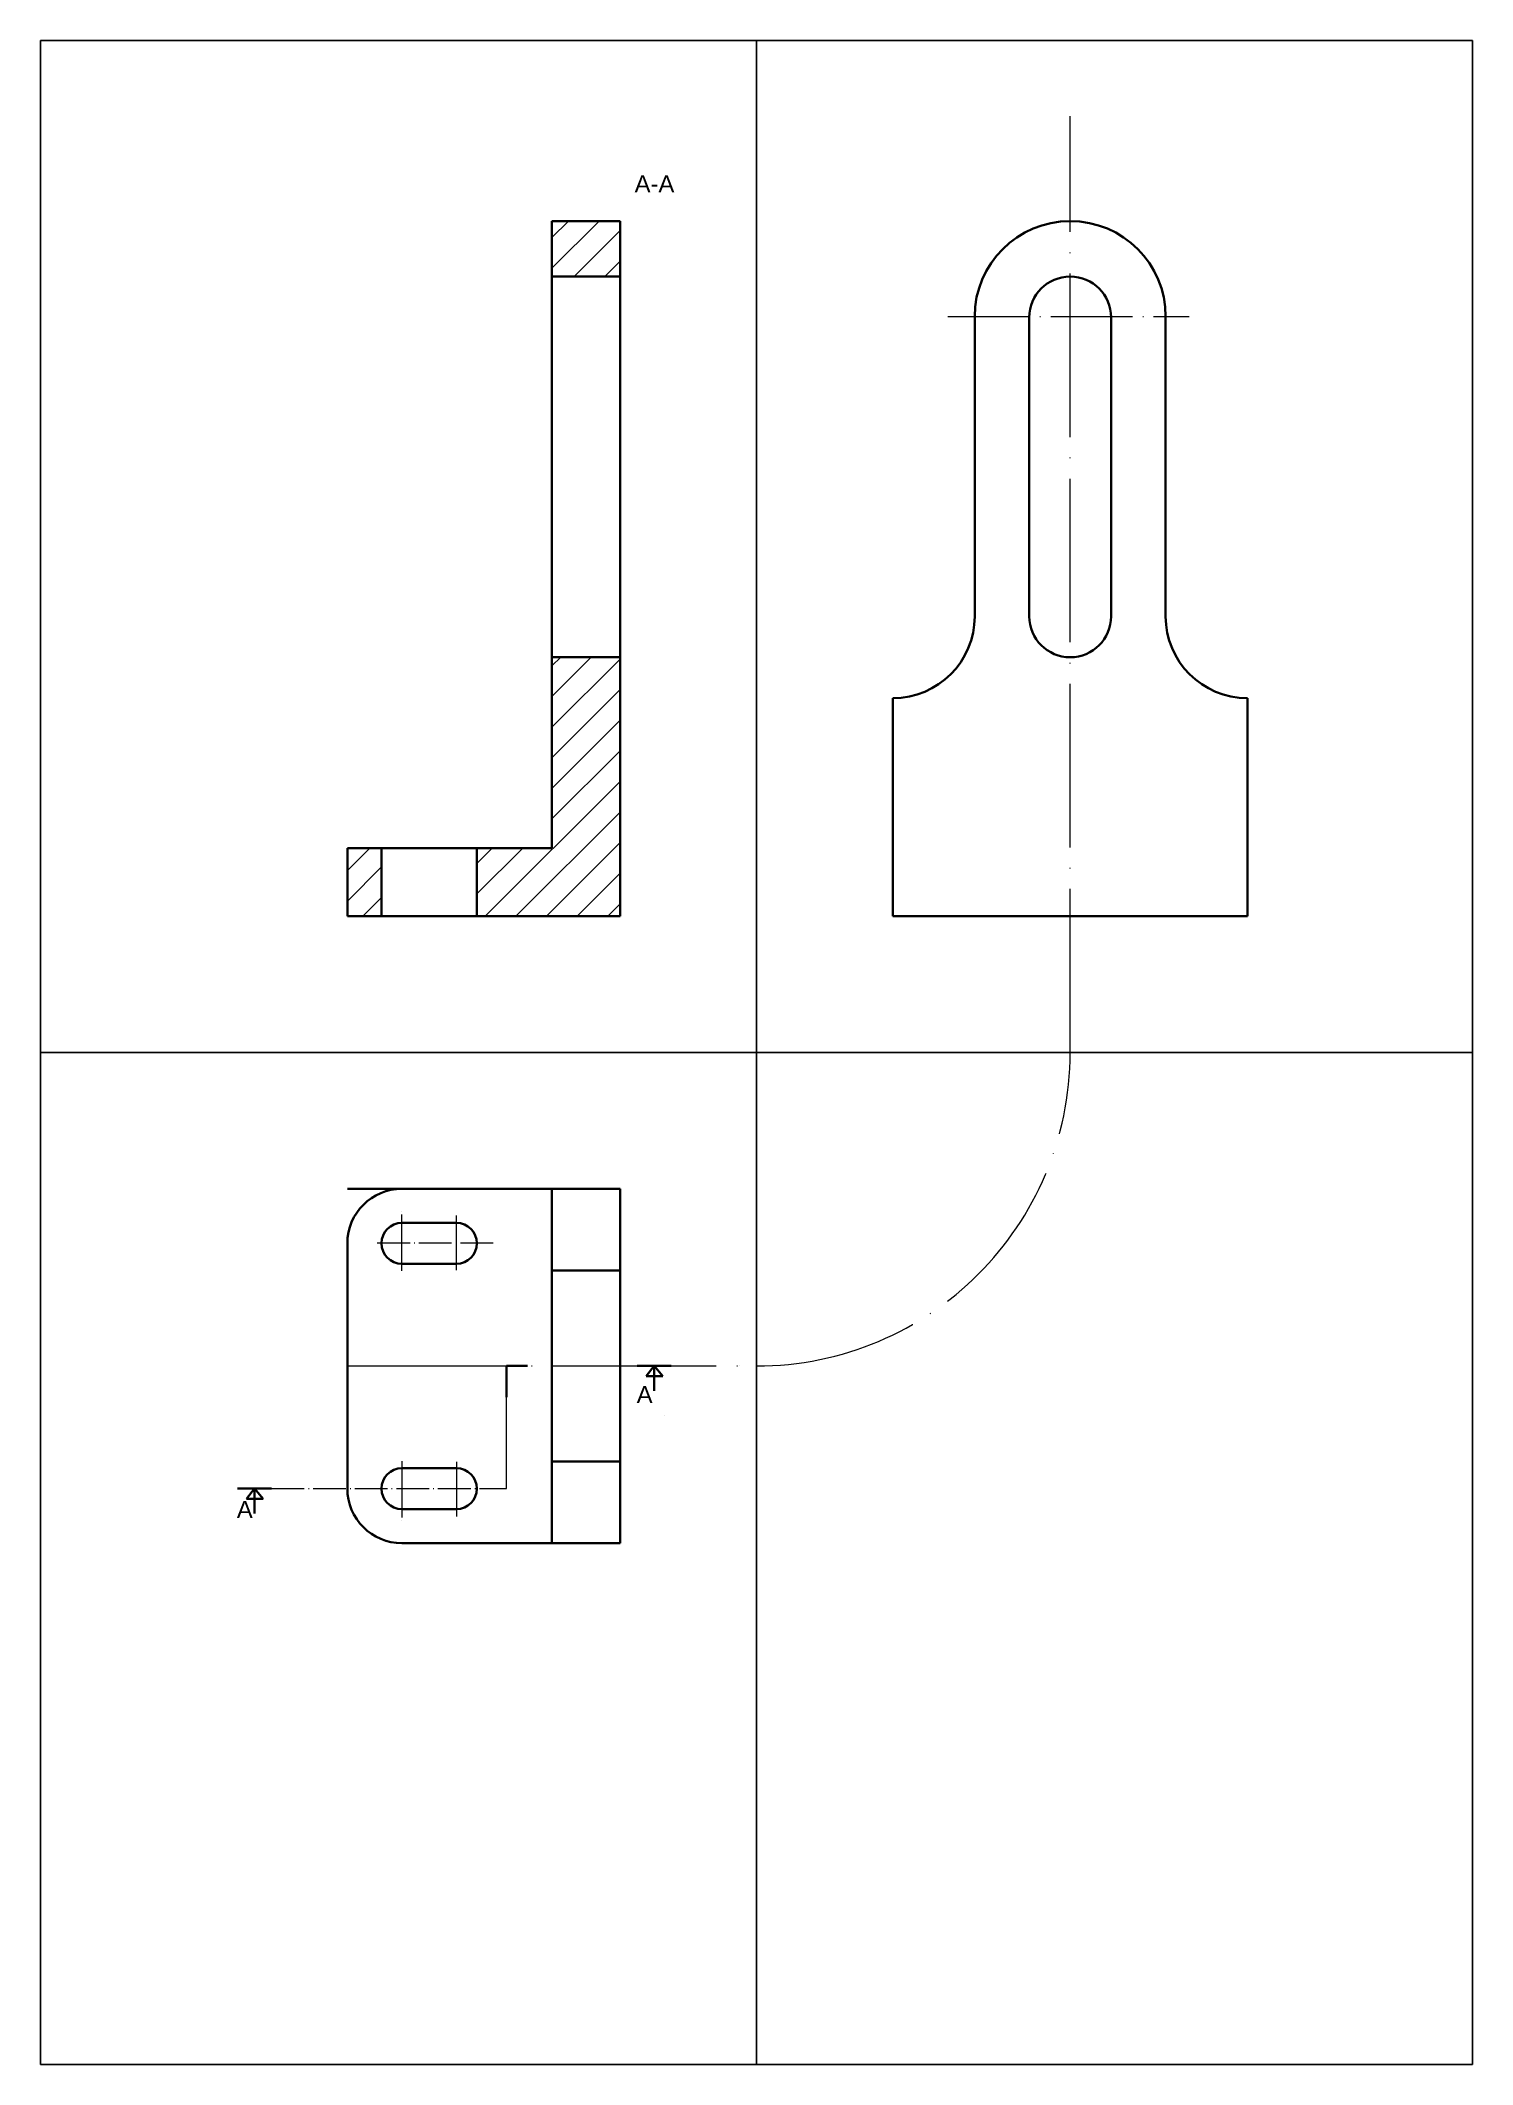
# Model space of a CAD drawing. Header units: millimetres. Extents: x 0 to 210, y 0 to 297.
import ezdxf

# ---------------------------------------------------------------- set-up
doc = ezdxf.new("R2010")
doc.units = ezdxf.units.MM
doc.linetypes.add('ACAD_ISO04W100', pattern=[30, 24, -3, 0, -3])
for name, color, linetype, lineweight in [('assisimmetira', 90, 'ACAD_ISO04W100', 18), ('campitura', 131, 'Continuous', 18), ('grosso', 5, 'Continuous', 35)]:
    doc.layers.add(name, color=color, linetype=linetype, lineweight=lineweight)
doc.styles.get("Standard").update_dxf_attribs({"font": 'arial.ttf'})

msp = doc.modelspace()

# ---------------------------------------------------------------- hatches: boundary and pattern name
at = {"layer": 'campitura'}
h = msp.add_hatch(dxfattribs=at)
h.set_pattern_fill('ANSI31', color=256)
h.paths.add_polyline_path([(50, 178.5), (45, 178.5), (45, 168.5), (50, 168.5)])
h.paths.add_polyline_path([(85, 206.5), (75, 206.5), (75, 178.5), (64, 178.5), (64, 168.5), (85, 168.5)])
h.paths.add_polyline_path([(85, 270.5), (75, 270.5), (75, 262.36), (85, 262.36)])

# ---------------------------------------------------------------- linework, layer by layer
for p, q in [((0, 0), (0, 297)), ((0, 297), (210, 297)), ((105, 297), (105, 0)), ((210, 297), (210, 0)), ((210, 148.5), (0, 148.5)), ((210, 0), (0, 0))]:
    msp.add_line(p, q)
at = {"layer": 'assisimmetira'}
for p, q in [((151, 148.5), (151, 285.91)), ((53, 125.17), (53, 125.17)), ((53, 116.46), (53, 124.75)), ((61, 116.54), (61, 124.58)), ((45, 102.5), (105, 102.5)), ((68.34, 84.5), (68.34, 102.5)), ((68.34, 84.5), (68.34, 102.5)), ((53, 88.54), (53, 80.25)), ((61, 88.46), (61, 80.42)), ((68.34, 84.5), (68.34, 84.5)), ((68.34, 84.5), (68.34, 84.5)), ((53, 79.83), (53, 79.83))]:
    msp.add_line(p, q, dxfattribs=at)
at = {"layer": 'assisimmetira', "ltscale": 0.5}
msp.add_line((133.04, 256.5), (168.43, 256.5), dxfattribs=at)
at = {"layer": 'assisimmetira', "ltscale": 0.2}
for p, q in [((66.39, 120.5), (48.99, 120.5)), ((33.89, 84.5), (68.34, 84.5))]:
    msp.add_line(p, q, dxfattribs=at)
at = {"layer": 'assisimmetira'}
msp.add_arc((105, 148.5), 46, 270, 0, dxfattribs=at)
at = {"layer": 'grosso'}
for p, q in [((75, 178.5), (75, 270.5)), ((75, 270.5), (85, 270.5)), ((85, 270.5), (85, 168.5)), ((75, 262.36), (85, 262.36)), ((137, 256.5), (137, 212.5)), ((137, 256.5), (137, 212.5)), ((145, 256.36), (145, 212.5)), ((157, 256.36), (157, 212.5)), ((165, 256.5), (165, 212.5)), ((165, 256.5), (165, 212.5)), ((137, 212.5), (137, 212.5)), ((165, 212.5), (165, 212.5)), ((75, 206.5), (85, 206.5)), ((125, 168.5), (125, 200.5)), ((125, 200.5), (125, 200.5)), ((177, 168.5), (177, 200.5)), ((177, 200.5), (177, 200.5)), ((45, 168.5), (45, 178.5)), ((45, 178.5), (75, 178.5)), ((50, 178.5), (50, 168.5)), ((64, 178.5), (64, 168.5)), ((85, 168.5), (45, 168.5)), ((177, 168.5), (125, 168.5)), ((85, 128.5), (45, 128.5)), ((53, 128.5), (75, 128.5)), ((75, 76.5), (75, 128.5)), ((85, 128.5), (75, 128.5)), ((85, 128.5), (85, 76.5)), ((53, 123.5), (61, 123.5)), ((45, 120.5), (45, 84.5)), ((53, 117.5), (61, 117.5)), ((85, 116.5), (75, 116.5)), ((68.34, 102.5), (68.34, 102.5)), ((68.34, 102.5), (68.34, 102.5)), ((68.34, 102.5), (68.34, 102.5)), ((68.34, 102.5), (68.34, 97.92)), ((68.34, 102.5), (71.41, 102.5)), ((68.34, 102.5), (69.87, 102.5)), ((69.87, 102.5), (68.34, 102.5)), ((87.5, 102.5), (87.5, 102.5)), ((87.5, 102.5), (87.5, 102.5)), ((87.5, 102.5), (92.5, 102.5)), ((88.82, 100.99), (90, 102.5)), ((90, 100.99), (88.82, 100.99)), ((90, 102.5), (90, 98.86)), ((90, 102.5), (91.27, 100.99)), ((91.27, 100.99), (90, 100.99)), ((102.5, 102.5), (102.5, 102.5)), ((102.5, 102.5), (102.5, 102.5)), ((91.48, 95.22), (91.48, 95.22)), ((91.48, 95.22), (91.48, 95.22)), ((53, 87.5), (61, 87.5)), ((85, 88.5), (75, 88.5)), ((28.89, 84.5), (28.89, 84.5)), ((28.89, 84.5), (28.89, 84.5)), ((28.89, 84.5), (33.89, 84.5)), ((30.21, 82.99), (31.39, 84.5)), ((31.39, 84.5), (31.39, 80.86)), ((31.39, 84.5), (32.66, 82.99)), ((31.39, 82.99), (30.21, 82.99)), ((32.66, 82.99), (31.39, 82.99)), ((53, 81.5), (61, 81.5)), ((53, 76.5), (75, 76.5)), ((85, 76.5), (75, 76.5))]:
    msp.add_line(p, q, dxfattribs=at)
for centre, radius, start, end in [((151, 256.5), 14, 0, 180), ((151, 256.36), 6, 0, 180), ((125, 212.5), 12, 270, 0), ((151, 212.5), 6, 180, 0), ((177, 212.5), 12, 180, 270), ((53, 120.5), 8, 90, 180), ((53, 120.5), 3, 90, 270), ((61, 120.5), 3, 270, 90), ((53, 84.5), 3, 90, 270), ((61, 84.5), 3, 270, 90), ((53, 84.5), 8, 180, 270)]:
    msp.add_arc(centre, radius, start, end, dxfattribs=at)

# ---------------------------------------------------------------- texts
at = {"layer": 'grosso', "char_height": 2.5, "attachment_point": 1}
for s, width, insert in [('A-A', 14.8426, (87.13, 277.22)), ('A', 2.3101, (87.43, 99.56)), ('A', 1.5121, (28.79, 82.7))]:
    msp.add_mtext_dynamic_manual_height_columns(s, width=width, gutter_width=12.5, heights=[0], dxfattribs=dict(at, insert=insert))

doc.saveas('drawing.dxf')
